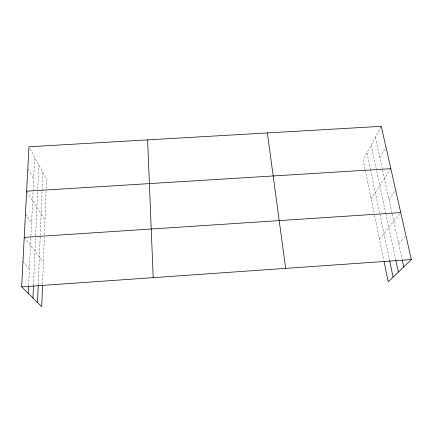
<?xml version="1.0" encoding="UTF-8"?>
<svg xmlns="http://www.w3.org/2000/svg" width="433" height="433" viewBox="0 0 433 433"><rect width="100%" height="100%" fill="white"/><g stroke="black" fill="none" stroke-linecap="round" stroke-linejoin="round"><path stroke-width="0.32" stroke-dasharray="2.17 1.62" d="M42.575 283.967L44.323 237.306M44.426 234.637L46.05 191.262M46.152 188.588L46.504 179.23L29.265 147.355M38.245 284.595L42.791 172.366M33.493 285.439L35.647 236.326M35.674 235.649L37.595 191.846M37.714 189.156L38.775 164.941M28.621 285.455L34.672 157.358M381.267 126.333L363.13 159.961L365.041 169.238M379.817 157.596L385.971 147.166M371.162 198.969L390.831 168.691M389.018 199.586L395.708 190.287M379.432 239.135L400.747 212.608M398.69 243.703L405.959 235.698M22.96 261.667L29.401 268.985M24.226 237.36L43.403 261.97M25.45 213.886L31.587 222.649M26.987 191.749L44.978 219.959M28.134 169.162L33.671 178.623M375.362 137.283L382.399 169.395M382.545 170.05L392.044 213.399M392.19 214.054L402.073 259.145M371.13 145.131L385.619 212.679M385.754 213.317L395.719 259.768M366.973 152.833L370.399 169.141M370.534 169.79L389.527 260.206M365.176 169.898L374.421 214.795M374.556 215.455L383.757 260.141"/><path stroke-width="0.65" d="M42.526 285.304L41.725 306.667L21.65 286.846L28.946 146.765L381.267 126.333L411.35 259.584L388.217 281.796L384.028 261.456M37.519 302.51L38.218 285.26M32.946 297.996L33.465 286.099M28.248 293.363L28.589 286.116M21.65 286.846L411.35 259.584M24.226 237.36L400.747 212.608M26.63 191.197L390.831 168.691M402.214 259.789L403.767 266.869M395.859 260.412L398.36 272.059M389.662 260.855L393.077 277.125M267.377 132.942L285.656 268.379M147.615 139.886L153.195 277.645"/></g></svg>
